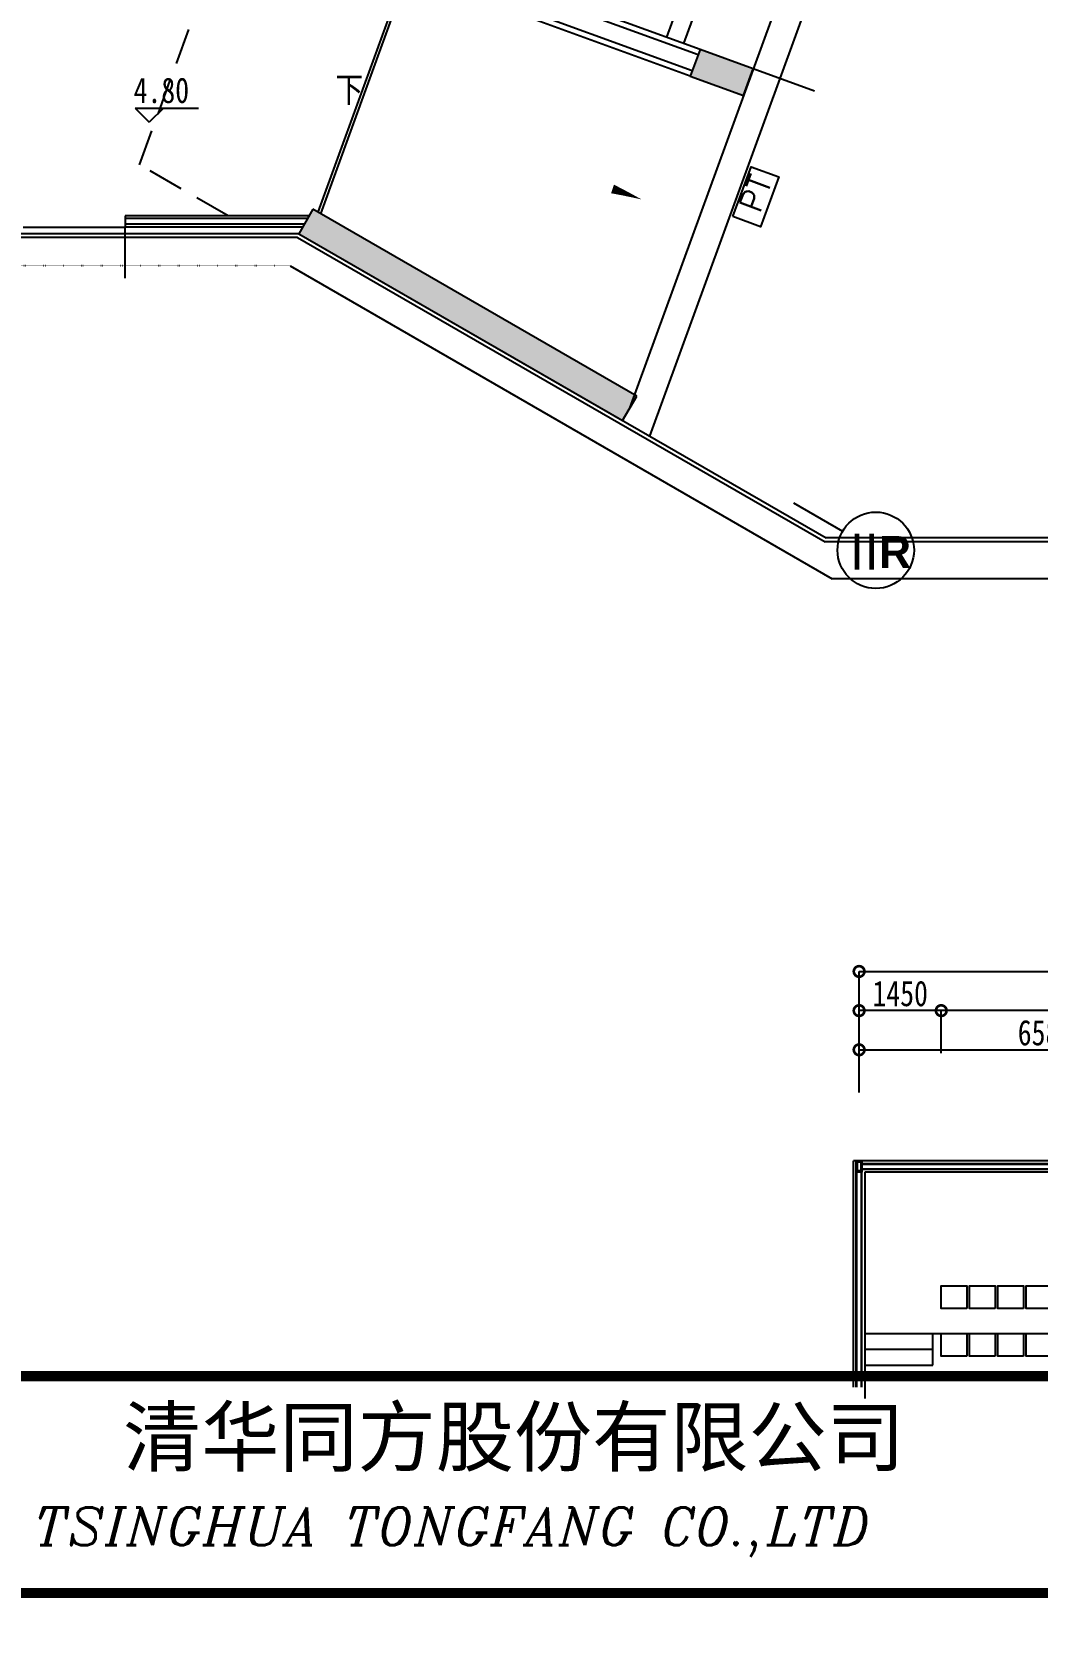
# Model space of a CAD drawing. Extents: x 23317406 to 24383751, y 42324270 to 43451021.
# Drawn here: x 24024368 to 24042113, y 43055307 to 43083414 of the extents above; entities that cross this region are included whole.
import ezdxf

# ---------------------------------------------------------------- set-up
doc = ezdxf.new("R2010")
doc.units = 0
doc.header["$MEASUREMENT"] = 0
doc.linetypes.add('HIDDEN', pattern=[9.525, 6.35, -3.175])
doc.linetypes.add('T-BW-SF$0$DOT2', pattern=[3.175, 0, -3.175])
doc.layers.get('0').update_dxf_attribs({"linetype": 'CONTINUOUS'})
doc.layers.get('DEFPOINTS').update_dxf_attribs({"linetype": 'CONTINUOUS'})
for name, color, linetype in [('FRAME', 7, 'CONTINUOUS'), ('墙', 7, 'CONTINUOUS'), ('座位', 253, 'CONTINUOUS'), ('投影', 9, 'CONTINUOUS'), ('柱填充', 8, 'CONTINUOUS'), ('柱形', 7, 'CONTINUOUS'), ('标注', 7, 'CONTINUOUS'), ('楼梯', 5, 'CONTINUOUS'), ('汉字', 7, 'CONTINUOUS'), ('监控管线', 11, 'CONTINUOUS'), ('辅助件', 9, 'CONTINUOUS'), ('边界', 9, 'CONTINUOUS'), ('门禁管线', 6, 'CONTINUOUS'), ('门窗', 7, 'CONTINUOUS')]:
    doc.layers.add(name, color=color, linetype=linetype)
doc.styles.add('HZ', font='txt.shx', dxfattribs={"bigfont": 'hztxt.shx'})
doc.styles.add('Q1', font='SimSun.ttf', dxfattribs={"width": 0.8, "height": 450})
doc.styles.add('Q200', font='SimSun.ttf', dxfattribs={"width": 0.8, "height": 450})
doc.styles.add('T-SG-01$0$Arial', font='ARIALBD.TTF')
doc.styles.add('XC91', font='txt.shx', dxfattribs={"bigfont": 'XC91.shx'})
doc.linetypes.add('ZIGZAG', pattern='A,0.00254,-5.08,[131,ltypeshp.shx,S=5.08,R=0,X=-5.08,Y=0],-10.16,[131,ltypeshp.shx,S=5.08,R=180,X=5.08,Y=0],-5.08', length=20.32254)
doc.dimstyles.new('Q2', dxfattribs={"dimscale": 150, "dimtxt": 2.5, "dimasz": 2.5, "dimexe": 0, "dimexo": 0, "dimgap": 0.5, "dimtad": 1, "dimdec": 4, "dimdsep": 46, "dimtxsty": 'Q200', "dimblk1": 'DOTSMALL', "dimblk2": 'DOTSMALL', "dimsah": 1, "dimcen": 2.5, "dimadec": 0, "dimazin": 0, "dimtfac": 1, "dimtdec": 3, "dimtmove": 2, "dimatfit": 3, "dimldrblk": 'DOTSMALL', "dimfxl": 1, "dimtolj": 1, "dimtzin": 10, "dimarcsym": 0})

# ---------------------------------------------------------------- blocks, each defined once
blk = doc.blocks.new('M100')
at = {"layer": '门窗'}
blk.add_line((0, 1000), (0, 0), dxfattribs=at)
blk = doc.blocks.new('_DOTSMALL')
at = {"color": 0, "linetype": 'ByBlock', "const_width": 0.5}
blk.add_lwpolyline([(-0.0625, 0, 1), (0.0625, 0, 1)], format="xyb", close=True, dxfattribs=at)
blk = doc.blocks.new('*D182')
at = {"color": 0, "linetype": 'ByBlock'}
for p, q in [((24040420, 43065374), (24040420, 43066126)), ((24049870, 43066126), (24040420, 43066126)), ((24049870, 43065374), (24049870, 43066126))]:
    blk.add_line(p, q, dxfattribs=at)
at = {"layer": 'DEFPOINTS', "color": 0, "linetype": 'ByBlock'}
for p in [(24040420, 43066126), (24040420, 43065374), (24049870, 43065374)]:
    blk.add_point(p, dxfattribs=at)
at = {"color": 0, "linetype": 'ByBlock', "xscale": 375, "yscale": 375, "zscale": 375, "rotation": 180}
blk.add_blockref('_DOTSMALL', (24040420, 43066126), dxfattribs=at)
at = {"color": 0, "linetype": 'ByBlock', "xscale": 375, "yscale": 375, "zscale": 375}
blk.add_blockref('_DOTSMALL', (24049870, 43066126), dxfattribs=at)
at = {"color": 0, "linetype": 'ByBlock', "insert": (24045145, 43066426), "char_height": 450, "attachment_point": 5, "style": 'Q200'}
blk.add_mtext('\\A1;9450', dxfattribs=at)
blk = doc.blocks.new('*D183')
at = {"color": 0, "linetype": 'ByBlock'}
for p, q in [((24038970, 43065374), (24038970, 43066126)), ((24040420, 43066126), (24038970, 43066126)), ((24040420, 43065374), (24040420, 43066126))]:
    blk.add_line(p, q, dxfattribs=at)
at = {"layer": 'DEFPOINTS', "color": 0, "linetype": 'ByBlock'}
for p in [(24038970, 43066126), (24038970, 43065374), (24040420, 43065374)]:
    blk.add_point(p, dxfattribs=at)
at = {"color": 0, "linetype": 'ByBlock', "xscale": 375, "yscale": 375, "zscale": 375, "rotation": 180}
blk.add_blockref('_DOTSMALL', (24038970, 43066126), dxfattribs=at)
at = {"color": 0, "linetype": 'ByBlock', "xscale": 375, "yscale": 375, "zscale": 375}
blk.add_blockref('_DOTSMALL', (24040420, 43066126), dxfattribs=at)
at = {"color": 0, "linetype": 'ByBlock', "insert": (24039695, 43066426), "char_height": 450, "attachment_point": 5, "style": 'Q200'}
blk.add_mtext('\\A1;1450', dxfattribs=at)
blk = doc.blocks.new('*D184')
at = {"color": 0, "linetype": 'ByBlock'}
for p, q in [((24038970, 43065374), (24038970, 43066818)), ((24038970, 43066818), (24062170, 43066818)), ((24062170, 43065374), (24062170, 43066818))]:
    blk.add_line(p, q, dxfattribs=at)
at = {"layer": 'DEFPOINTS', "color": 0, "linetype": 'ByBlock'}
for p in [(24062170, 43066818), (24038970, 43065374), (24062170, 43065374)]:
    blk.add_point(p, dxfattribs=at)
at = {"color": 0, "linetype": 'ByBlock', "xscale": 375, "yscale": 375, "zscale": 375, "rotation": 180}
blk.add_blockref('_DOTSMALL', (24038970, 43066818), dxfattribs=at)
at = {"color": 0, "linetype": 'ByBlock', "xscale": 375, "yscale": 375, "zscale": 375}
blk.add_blockref('_DOTSMALL', (24062170, 43066818), dxfattribs=at)
at = {"color": 0, "linetype": 'ByBlock', "insert": (24050570, 43067118), "char_height": 450, "attachment_point": 5, "style": 'Q200'}
blk.add_mtext('\\A1;23200', dxfattribs=at)
blk = doc.blocks.new('*D189')
at = {"color": 0, "linetype": 'ByBlock'}
for p, q in [((24038970, 43064682), (24038970, 43065434)), ((24038970, 43065434), (24045550, 43065434)), ((24045550, 43064682), (24045550, 43065434))]:
    blk.add_line(p, q, dxfattribs=at)
at = {"layer": 'DEFPOINTS', "color": 0, "linetype": 'ByBlock'}
for p in [(24045550, 43065434), (24038970, 43064682), (24045550, 43064682)]:
    blk.add_point(p, dxfattribs=at)
at = {"color": 0, "linetype": 'ByBlock', "xscale": 375, "yscale": 375, "zscale": 375, "rotation": 180}
blk.add_blockref('_DOTSMALL', (24038970, 43065434), dxfattribs=at)
at = {"color": 0, "linetype": 'ByBlock', "xscale": 375, "yscale": 375, "zscale": 375}
blk.add_blockref('_DOTSMALL', (24045550, 43065434), dxfattribs=at)
at = {"color": 0, "linetype": 'ByBlock', "insert": (24042260, 43065734), "char_height": 450, "attachment_point": 5, "style": 'Q200'}
blk.add_mtext('\\A1;6580', dxfattribs=at)
blk = doc.blocks.new('T-SEAT-SF$0$SEAT_500CS')
blk.add_lwpolyline([(-400, -225), (-400, 225), (0, 225), (0, -225)], close=True)
blk = doc.blocks.new('A$C2B16409E')
at = {"layer": '投影'}
for p, q in [((118425, 1150), (141425, 1150)), ((119625, 590), (119625, 1150)), ((118425, 870), (119625, 870)), ((118425, 590), (119625, 590))]:
    blk.add_line(p, q, dxfattribs=at)
at = {"layer": '楼梯'}
for p, q in [((118275, 200), (118275, 4000)), ((118285, 200), (118285, 4000)), ((118365, 200), (118365, 4000)), ((118375, 200), (118375, 4000))]:
    blk.add_line(p, q, dxfattribs=at)
at = {"layer": '辅助件'}
for p, q in [((118225, 200), (118225, 4200)), ((118425, 4000), (118425, 0))]:
    blk.add_line(p, q, dxfattribs=at)
at = {"layer": '座位', "rotation": 90}
for p in [(120000, 1990), (120500, 1990), (121000, 1990), (121500, 1990), (120000, 1150), (120500, 1150), (121000, 1150), (121500, 1150)]:
    blk.add_blockref('T-SEAT-SF$0$SEAT_500CS', p, dxfattribs=at)
blk = doc.blocks.new('A$C62181696')
at = {"layer": '监控管线'}
blk.add_lwpolyline([(0, 519), (936, 519), (936, 3), (0, 3)], close=True, dxfattribs=at)
at = {"layer": '门禁管线', "color": 6, "style": 'HZ'}
blk.add_text('PT', height=400, rotation=359.4412, dxfattribs=at).set_placement((206, 91, -121))
blk = doc.blocks.new('A$C28D63360')
at = {"layer": '监控管线'}
blk.add_blockref('A$C62181696', (0, 0), dxfattribs=at)

msp = doc.modelspace()

# ---------------------------------------------------------------- hatches: boundary and pattern name
at = {"layer": '柱填充'}
for points in [[(24036930.54167, 43082289.48265), (24037101.55174, 43082759.32896), (24036161.85912, 43083101.3491), (24035990.84905, 43082631.50279)], [(24035044.74981, 43076981.38465), (24029328.74574, 43080281.52114), (24029078.74574, 43079848.50843), (24034794.74981, 43076548.37194)]]:
    msp.add_hatch(color=256, dxfattribs=at).paths.add_polyline_path(points)

# ---------------------------------------------------------------- linework, layer by layer
msp.add_line((24037813.38636, 43075094.23646), (24038679.41176, 43074594.23646))
at = {"color": 2}
msp.add_circle((24039263.97891, 43074256.73646), 675, dxfattribs=at)
at = {"layer": 'FRAME', "const_width": 180}
msp.add_lwpolyline([(23903114.9548, 43055839.75614), (23903114.9548, 43220039.75614), (24133914.9548, 43220039.75614), (24133914.9548, 43055839.75614)], close=True, dxfattribs=at)
msp.add_lwpolyline([(24133941.83308, 43059669.04523), (24019141.83308, 43059669.04523)], dxfattribs=at)
at = {"layer": '墙', "ltscale": 100}
msp.add_line((24029422.47409, 43080227.40532), (24030963.49056, 43084461.31142), dxfattribs=at)
at = {"layer": '墙', "color": 9, "linetype": 'ZIGZAG', "ltscale": 10}
msp.add_line((24029466.44335, 43080202.01964), (24031010.47519, 43084444.21041), dxfattribs=at)
at = {"layer": '墙'}
for p, q in [((24036127.65711, 43083007.38071), (24031899.04031, 43084546.47135)), ((24036161.85912, 43083101.34997), (24031933.24233, 43084640.44061)), ((24035990.84905, 43082631.50366), (24031762.23226, 43084170.5943)), ((24036025.05106, 43082725.47292), (24031796.43427, 43084264.56356))]:
    msp.add_line(p, q, dxfattribs=at)
at = {"layer": '墙', "ltscale": 5000}
for start, end in [(67.1172342395, 67.1172342395), (66.2587266313, 66.2587266313), (64.4772342395, 64.4772342395), (64.9387266313, 64.9387266313)]:
    msp.add_arc((23850578.58196, 42857442.58139), 533172.67138, start, end, dxfattribs=at)
at = {"layer": '墙'}
for centre, start, end in [((23850634.74669, 42857737.27781), 79.4743453394, 79.4743453394), ((23850639.30178, 42857736.37231), 78.1227654233, 78.1227654233), ((23850644.55659, 42857735.23786), 77.5606287088, 77.5606287088), ((23850649.0789, 42857734.18074), 76.2090487927, 76.2090487927)]:
    msp.add_arc(centre, 530172.67138, start, end, dxfattribs=at)
at = {"layer": '投影', "linetype": 'HIDDEN', "ltscale": 100}
for p, q in [((24026269.27368, 43081066.4127), (24030470, 43092607.8134)), ((24027830.54066, 43080165.01478), (24026269.27368, 43081066.4127))]:
    msp.add_line(p, q, dxfattribs=at)
at = {"layer": '投影', "color": 6}
for p, q in [((24029078.74574, 43079848.50843), (24023017.20182, 43079848.50843)), ((24029059.9893, 43079778.50843), (24023049.84335, 43079778.50843)), ((24029059.9893, 43079778.50843), (24038368.50144, 43074404.23644)), ((24029078.74574, 43079848.50843), (24038387.25788, 43074474.23644)), ((24045584.05445, 43074404.23644), (24038368.50144, 43074404.23644)), ((24045618.89371, 43074474.23644), (24038387.25788, 43074474.23644))]:
    msp.add_line(p, q, dxfattribs=at)
at = {"layer": '柱形'}
for p, q in [((24036161.85912, 43083101.3491), (24035990.84905, 43082631.50279)), ((24037101.55174, 43082759.32896), (24036161.85912, 43083101.3491)), ((24036930.54167, 43082289.48265), (24037101.55174, 43082759.32896)), ((24035990.84905, 43082631.50279), (24036930.54167, 43082289.48265)), ((24029328.74574, 43080281.52114), (24029078.74574, 43079848.50843)), ((24035044.74981, 43076981.38465), (24029328.74574, 43080281.52114)), ((24029078.74574, 43079848.50843), (24034794.74981, 43076548.37194)), ((24034794.74981, 43076548.37194), (24035044.74981, 43076981.38465))]:
    msp.add_line(p, q, dxfattribs=at)
at = {"layer": '标注'}
msp.add_line((24029203.74575, 43080065.01479), (24029203.74575, 43080065.01479), dxfattribs=at)
at = {"layer": '楼梯'}
for p, q in [((24036356.4991, 43085478.11569), (24035569.85277, 43083316.82266)), ((24036657.20074, 43085368.66924), (24035870.55441, 43083207.37621)), ((24039020, 43063424.23647), (24042470, 43063424.23648)), ((24039020, 43063414.23647), (24042470, 43063414.23648)), ((24039020, 43063334.23647), (24042470, 43063334.23648)), ((24039020, 43063324.23647), (24042470, 43063324.23648))]:
    msp.add_line(p, q, dxfattribs=at)
for points in [[(24038920, 43063274.23648), (24038920, 43063474.23648), (24039020, 43063474.23648), (24039020, 43063274.23648)], [(24038940, 43063294.23648), (24038940, 43063454.23648), (24039000, 43063454.23648), (24039000, 43063294.23648)]]:
    msp.add_lwpolyline(points, close=True, dxfattribs=at)
at = {"layer": '汉字', "color": 0}
for p, q in [((24026189.21255, 43082065.99385), (24027307.21255, 43082065.99385)), ((24026189.21255, 43082065.99385), (24026439.21255, 43081815.99385)), ((24026689.21255, 43082065.99385), (24026439.21255, 43081815.99385))]:
    msp.add_line(p, q, dxfattribs=at)
at = {"layer": '汉字'}
msp.add_lwpolyline([(24030395.375, 43082174.44755, 0, 0, 0), (24034617.28469, 43080639.02588, 160, 0, -0.0098031035), (24035132.21339, 43080452.83113, 160, 0, -0.0098031035)], format="xyseb", dxfattribs=at)
at = {"layer": '辅助件'}
for p, q in [((24049670, 43063474.23648), (24038870, 43063474.23648)), ((24049670, 43063274.23648), (24039070, 43063274.23648))]:
    msp.add_line(p, q, dxfattribs=at)
at = {"layer": '边界'}
for p, q in [((24040070, 43090915.07438), (24034919.74981, 43076764.8783)), ((24040570, 43090826.91089), (24035272.61835, 43076272.47442)), ((24028926.0147, 43079278.50843), (24038494.33447, 43073754.23644)), ((24090495.19366, 43073754.23644), (24038494.33447, 43073754.23644))]:
    msp.add_line(p, q, dxfattribs=at)
at = {"layer": '边界', "linetype": 'T-BW-SF$0$DOT2'}
msp.add_line((24028926.0147, 43079278.50843), (24023282.99718, 43079278.50843), dxfattribs=at)
at = {"layer": '门窗'}
for p, q in [((24024214.96225, 43079965.01478), (24026014.96225, 43079965.01478)), ((24029261.48077, 43080165.01478), (24026014.96225, 43080165.01478)), ((24026014.96225, 43080165.01478), (24026014.96225, 43079965.01478)), ((24029232.61326, 43080115.01478), (24026014.96225, 43080115.01478)), ((24029174.87823, 43080015.01478), (24026014.96225, 43080015.01478)), ((24029146.01072, 43079965.01478), (24026014.96225, 43079965.01478))]:
    msp.add_line(p, q, dxfattribs=at)

# ---------------------------------------------------------------- block references
at = {"layer": '墙'}
msp.add_blockref('A$C2B16409E', (23920644.99937, 43059274.25826), dxfattribs=at)
at = {"layer": '监控管线', "rotation": 69.77925531804485}
msp.add_blockref('A$C28D63360', (24037230.13966, 43079970.80178), dxfattribs=at)
at = {"layer": '门窗'}
for p, xscale, yscale, zscale, rotation in [((24037101.55174, 43082759.32982), -1.149999999950537, 1.149999999950537, 1.149999999950537, 249.9999999956144), ((24026014.96225, 43079965.01478), 0.9, 0.9, 0.9, 180.0000000038941)]:
    msp.add_blockref('M100', p, dxfattribs=dict(at, xscale=xscale, yscale=yscale, zscale=zscale, rotation=rotation))

# ---------------------------------------------------------------- texts
at = {"color": 3, "style": 'T-SG-01$0$Arial'}
for s, height, p in [('Ⅱ', 637.5, (24038628.18382, 43073914.16734)), ('R', 562.5, (24039319.62151, 43073945.66721))]:
    msp.add_text(s, height=height, dxfattribs=at).set_placement(p)
at = {"attachment_point": 1, "style": 'XC91'}
for s, insert, char_height in [('\\f楷体_GB2312|b0|i0|c134|p49;清华同方股份有限公司', (24025979.77178, 43059104.19488), 1011.5), ('\\Fitalic.shx;TSINGHUA TONGFANG CO.,LTD', (24024402.86261, 43057351.83009), 669.375)]:
    msp.add_mtext(s, dxfattribs=dict(at, insert=insert, char_height=char_height))
at = {"layer": '汉字', "color": 0, "style": 'Q1', "width": 0.8}
for s, p in [('4.80', (24026164.13216, 43082156.67187)), ('下', (24029726.59383, 43082169.4894))]:
    msp.add_text(s, height=450, dxfattribs=at).set_placement(p)

# ---------------------------------------------------------------- dimensions: what is measured, and where the dimension line sits
at = {"layer": '标注'}
for base, p1, p2, picture, middle in [((24062170, 43066818.30212), (24038970, 43065374.23648), (24062170, 43065374.23648), '*D184', (24050570, 43067118.30212)), ((24038970, 43066126.24734), (24040420, 43065374.23648), (24038970, 43065374.23648), '*D183', (24039695, 43066426.24734)), ((24040420, 43066126.24734), (24049870, 43065374.23648), (24040420, 43065374.23648), '*D182', (24045145, 43066426.24734)), ((24045550, 43065434.19256), (24038970, 43064682.18169), (24045550, 43064682.18169), '*D189', (24042260, 43065734.19256))]:
    dim = msp.add_linear_dim(base=base, p1=p1, p2=p2, dimstyle='Q2', dxfattribs=at)
    dim.commit()
    dim.dimension.update_dxf_attribs({"geometry": picture, "text_midpoint": middle})

doc.saveas('drawing.dxf')
